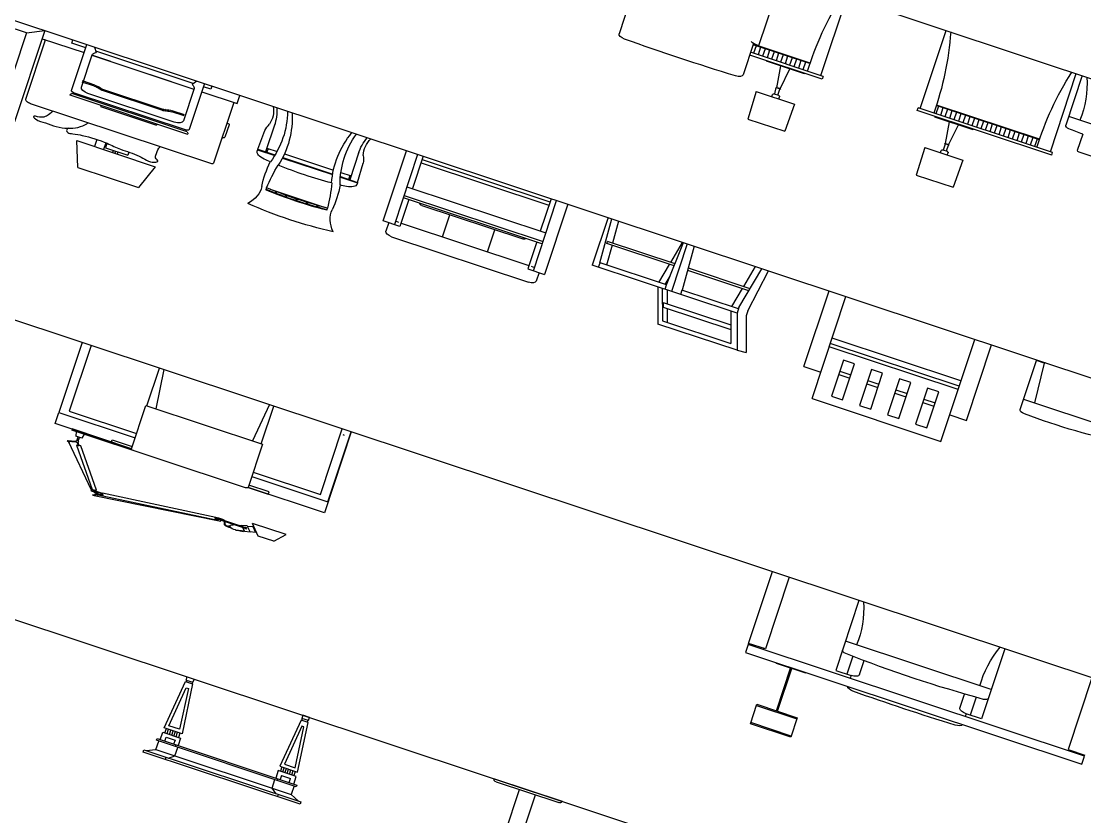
# Model space of a CAD drawing. Header units: millimetres. Extents: x -36495272392165 to 352544598049420, y -228287860276617 to 83349.
# Drawn here: x 109497513363658 to 188000250837152, y -139398350488814 to -80703312301537 of the extents above; entities that cross this region are included whole.
import ezdxf

# ---------------------------------------------------------------- set-up
doc = ezdxf.new("R2010")
doc.units = ezdxf.units.MM
doc.header["$MEASUREMENT"] = 0

# ---------------------------------------------------------------- blocks, each defined once
blk = doc.blocks.new('working_place (2)')
for p, q in [((9579.4, 10781.7), (8879.6, 10781.7)), ((8879.6, 10781.7), (8879.6, 10761.7)), ((8879.6, 10761.7), (9579.4, 10761.7)), ((8889.6, 10761.7), (8927.8, 10726.7)), ((8979.6, 10781.7), (8979.6, 10761.7)), ((8989.6, 10761.7), (9012.9, 10726.7)), ((9469.4, 10761.7), (9446.1, 10726.7)), ((9479.4, 10781.7), (9479.4, 10761.7)), ((9531.1, 10726.7), (9569.4, 10761.7)), ((9579.4, 10761.7), (9579.4, 10781.7)), ((8927.8, 10726.7), (8927.8, 10646.7)), ((8927.8, 10726.7), (9531.1, 10726.7)), ((9012.9, 10726.7), (9012.9, 10646.7)), ((9446.1, 10726.7), (9446.1, 10646.7)), ((9531.1, 10646.7), (9531.1, 10726.7)), ((9541.1, 10646.7), (8917.8, 10646.7)), ((8917.8, 10646.7), (8917.8, 10631.7)), ((8917.8, 10631.7), (9541.1, 10631.7)), ((8931.8, 10631.7), (8931.8, 10561.5)), ((8951.8, 10631.7), (8951.8, 10593.1)), ((8991.8, 10593.1), (8991.8, 10631.7)), ((9002.8, 10646.7), (9002.8, 10631.7)), ((9011.8, 10561.5), (9011.8, 10631.7)), ((9447.1, 10561.5), (9447.1, 10631.7)), ((9456.1, 10646.7), (9456.1, 10631.7)), ((9467.1, 10593.1), (9467.1, 10631.7)), ((9507.1, 10631.7), (9507.1, 10593.1)), ((9527.1, 10631.7), (9527.1, 10561.5)), ((9541.1, 10631.7), (9541.1, 10646.7)), ((8951.8, 10593.1), (8991.8, 10593.1)), ((9467.1, 10593.1), (9507.1, 10593.1)), ((8931.8, 10561.5), (9011.8, 10561.5)), ((8941.8, 10561.5), (8941.8, 10521.5)), ((8951.8, 10561.5), (8951.8, 10521.5)), ((8961.8, 10561.5), (8961.8, 10521.5)), ((8971.8, 10561.5), (8971.8, 10521.5)), ((8981.8, 10561.5), (8981.8, 10521.5)), ((8991.8, 10561.5), (8991.8, 10521.5)), ((9001.8, 10521.5), (9001.8, 10561.5)), ((9527.1, 10561.5), (9447.1, 10561.5)), ((9457.1, 10521.5), (9457.1, 10561.5)), ((9467.1, 10561.5), (9467.1, 10521.5)), ((9477.1, 10561.5), (9477.1, 10521.5)), ((9487.1, 10561.5), (9487.1, 10521.5)), ((9497.1, 10561.5), (9497.1, 10521.5)), ((9507.1, 10561.5), (9507.1, 10521.5)), ((9517.1, 10561.5), (9517.1, 10521.5)), ((9011.8, 10521.5), (8931.8, 10521.5)), ((8931.8, 10521.5), (8956, 10076.7)), ((8995.5, 10491.5), (8948.2, 10491.5)), ((8948.2, 10491.5), (8966.9, 10126.7)), ((8976.8, 10126.7), (8995.5, 10491.5)), ((8987.1, 10076.7), (9011.8, 10521.5)), ((9471.9, 10076.7), (9447.1, 10521.5)), ((9447.1, 10521.5), (9527.1, 10521.5)), ((9482.2, 10126.7), (9463.4, 10491.5)), ((9463.4, 10491.5), (9510.8, 10491.5)), ((9510.8, 10491.5), (9492.1, 10126.7)), ((9527.1, 10521.5), (9502.9, 10076.7)), ((10442.2, 10451.7), (10442.2, 10051.7)), ((10512.2, 10451.7), (10512.2, 10051.7)), ((8966.9, 10126.7), (8976.8, 10126.7)), ((9492.1, 10126.7), (9482.2, 10126.7)), ((8956, 10076.7), (8987.1, 10076.7)), ((8956.8, 10061.7), (8956.8, 10031.7)), ((8956.8, 10061.7), (8986.8, 10061.7)), ((8959, 10076.7), (8959.3, 10061.7)), ((8984.4, 10061.7), (8984.2, 10076.7)), ((8986.8, 10031.7), (8986.8, 10061.7)), ((9502.9, 10076.7), (9471.9, 10076.7)), ((9472.1, 10031.7), (9472.1, 10061.7)), ((9502.1, 10061.7), (9472.1, 10061.7)), ((9474.5, 10061.7), (9474.8, 10076.7)), ((9500, 10076.7), (9499.7, 10061.7)), ((9502.1, 10061.7), (9502.1, 10031.7)), ((10327.2, 10041.7), (10327.2, 10031.7)), ((10337.2, 10051.7), (10617.2, 10051.7)), ((10627.2, 10041.7), (10627.2, 10031.7)), ((46.1, 10031.7), (20372.3, 10031.7)), ((8956.8, 10031.7), (8986.8, 10031.7)), ((9502.1, 10031.7), (9472.1, 10031.7)), ((10327.2, 10031.7), (10627.9, 10031.7)), ((11461.2, 8862.2), (11281.2, 8862.2)), ((11281.2, 8862.2), (11281.2, 8682.2)), ((11461.2, 8852.2), (11281.2, 8852.2)), ((11461.2, 8682.2), (11461.2, 8862.2)), ((8337.9, 8779), (8334, 8776)), ((8352.4, 8760.7), (8337.9, 8779)), ((8165, 8394.9), (8321.7, 8736.8)), ((8202.4, 8405.2), (8324.7, 8733.1)), ((8324.7, 8733.1), (8343.4, 8726.1)), ((8326.7, 8733.9), (8326.1, 8732.6)), ((8331.2, 8743.4), (8348.1, 8754.2)), ((8331.2, 8730.7), (8334, 8738.1)), ((8334, 8776), (8348.2, 8757.9)), ((8334, 8738.1), (8356.1, 8752.2)), ((8336.3, 8732.3), (8336.2, 8732)), ((8336.5, 8732.5), (8336.3, 8732.3)), ((8336.6, 8732.7), (8336.5, 8732.5)), ((8336.7, 8732.8), (8336.6, 8732.7)), ((8336.8, 8733), (8336.7, 8732.8)), ((8336.9, 8733.1), (8336.8, 8733)), ((8337, 8733.3), (8336.9, 8733.1)), ((8337.1, 8733.4), (8337, 8733.3)), ((8337.2, 8733.5), (8337.1, 8733.4)), ((8337.3, 8733.6), (8337.2, 8733.5)), ((8337.4, 8733.7), (8337.3, 8733.6)), ((8337.5, 8733.9), (8337.4, 8733.7)), ((8337.6, 8734), (8337.5, 8733.9)), ((8337.7, 8734.3), (8337.6, 8734.2)), ((8337.6, 8734.2), (8337.6, 8734)), ((8337.8, 8734.5), (8337.7, 8734.3)), ((8337.9, 8734.7), (8337.8, 8734.5)), ((8338.1, 8734.9), (8337.9, 8734.7)), ((8338.2, 8735.1), (8338.1, 8734.9)), ((8338.3, 8735.3), (8338.2, 8735.1)), ((8338.4, 8735.5), (8338.3, 8735.3)), ((8338.6, 8735.7), (8338.4, 8735.5)), ((8338.7, 8735.9), (8338.6, 8735.7)), ((8338.9, 8736.1), (8338.7, 8735.9)), ((8339, 8736.3), (8338.9, 8736.1)), ((8339.2, 8736.5), (8339, 8736.3)), ((8339.4, 8736.6), (8339.2, 8736.5)), ((8339.5, 8736.8), (8339.4, 8736.6)), ((8339.7, 8737), (8339.5, 8736.8)), ((8339.9, 8737.1), (8339.7, 8737)), ((8340.1, 8737.3), (8339.9, 8737.1)), ((8340, 8732.3), (8339.9, 8732.1)), ((8340.1, 8732.4), (8340, 8732.3)), ((8340.3, 8737.4), (8340.1, 8737.3)), ((8340.2, 8732.6), (8340.1, 8732.4)), ((8340.3, 8732.8), (8340.2, 8732.6)), ((8340.4, 8737.6), (8340.3, 8737.4)), ((8340.4, 8732.9), (8340.3, 8732.8)), ((8340.4, 8775.9), (8877.4, 8642.1)), ((8340.6, 8737.7), (8340.4, 8737.6)), ((8340.5, 8733.1), (8340.4, 8732.9)), ((8340.6, 8733.3), (8340.5, 8733.1)), ((8340.7, 8737.8), (8340.6, 8737.7)), ((8340.7, 8733.5), (8340.6, 8733.3)), ((8340.9, 8737.9), (8340.7, 8737.8)), ((8340.8, 8733.6), (8340.7, 8733.5)), ((8340.8, 8776.4), (8341.6, 8776.4)), ((8340.9, 8733.8), (8340.8, 8733.6)), ((8341, 8737.9), (8340.9, 8737.9)), ((8341, 8734), (8340.9, 8733.8)), ((8341.2, 8738), (8341, 8737.9)), ((8341.1, 8734.1), (8341, 8734)), ((8341.2, 8734.2), (8341.1, 8734.1)), ((8341.3, 8738.1), (8341.2, 8738)), ((8341.4, 8734.4), (8341.2, 8734.2)), ((8341.5, 8738.2), (8341.3, 8738.1)), ((8341.5, 8734.5), (8341.4, 8734.4)), ((8341.6, 8738.2), (8341.5, 8738.2)), ((8341.6, 8734.6), (8341.5, 8734.5)), ((8341.6, 8776.4), (8341.6, 8774.3)), ((8341.7, 8738.3), (8341.6, 8738.2)), ((8341.7, 8734.7), (8341.6, 8734.6)), ((8341.9, 8738.4), (8341.7, 8738.3)), ((8341.8, 8734.8), (8341.7, 8734.7)), ((8341.9, 8734.9), (8341.8, 8734.8)), ((8342, 8738.5), (8341.9, 8738.4)), ((8342, 8735), (8341.9, 8734.9)), ((8342.2, 8738.6), (8342, 8738.5)), ((8342.2, 8735.1), (8342, 8735)), ((8342.3, 8738.7), (8342.2, 8738.6)), ((8342.3, 8735.2), (8342.2, 8735.1)), ((8342.5, 8738.8), (8342.3, 8738.7)), ((8342.4, 8735.2), (8342.3, 8735.2)), ((8342.5, 8735.3), (8342.4, 8735.2)), ((8342.6, 8738.9), (8342.5, 8738.8)), ((8342.7, 8735.3), (8342.5, 8735.3)), ((8342.8, 8739), (8342.6, 8738.9)), ((8342.8, 8735.4), (8342.7, 8735.3)), ((8343, 8739.1), (8342.8, 8739)), ((8342.9, 8735.5), (8342.8, 8735.4)), ((8343.1, 8735.5), (8342.9, 8735.5)), ((8343.2, 8739.2), (8343, 8739.1)), ((8343.2, 8735.6), (8343.1, 8735.5)), ((8343.5, 8739.3), (8343.2, 8739.2)), ((8343.3, 8735.7), (8343.2, 8735.6)), ((8343.4, 8735.7), (8343.3, 8735.7)), ((8343.5, 8735.8), (8343.4, 8735.7)), ((8343.7, 8739.4), (8343.5, 8739.3)), ((8343.7, 8735.9), (8343.5, 8735.8)), ((8344, 8739.5), (8343.7, 8739.4)), ((8343.8, 8736), (8343.7, 8735.9)), ((8343.9, 8736.1), (8343.8, 8736)), ((8344, 8736.1), (8343.9, 8736.1)), ((8344.3, 8739.5), (8344, 8739.5)), ((8344.2, 8736.2), (8344, 8736.1)), ((8344.3, 8736.3), (8344.2, 8736.2)), ((8344.7, 8739.6), (8344.3, 8739.5)), ((8344.5, 8736.4), (8344.3, 8736.3)), ((8344.7, 8736.5), (8344.5, 8736.4)), ((8345, 8739.7), (8344.7, 8739.6)), ((8344.9, 8736.5), (8344.7, 8736.5)), ((8345.1, 8736.6), (8344.9, 8736.5)), ((8345.4, 8739.7), (8345, 8739.7)), ((8345.3, 8736.6), (8345.1, 8736.6)), ((8345.6, 8736.7), (8345.3, 8736.6)), ((8345.8, 8739.8), (8345.4, 8739.7)), ((8345.9, 8736.7), (8345.6, 8736.7)), ((8346.2, 8739.8), (8345.8, 8739.8)), ((8346.2, 8736.8), (8345.9, 8736.7)), ((8346.6, 8739.8), (8346.2, 8739.8)), ((8346.5, 8736.8), (8346.2, 8736.8)), ((8346.8, 8736.8), (8346.5, 8736.8)), ((8346.9, 8739.9), (8346.6, 8739.8)), ((8347.1, 8736.9), (8346.8, 8736.8)), ((8347.3, 8739.9), (8346.9, 8739.9)), ((8347.4, 8736.9), (8347.1, 8736.9)), ((8347.7, 8739.9), (8347.3, 8739.9)), ((8347.7, 8736.9), (8347.4, 8736.9)), ((8348.1, 8740), (8347.7, 8739.9)), ((8348, 8736.9), (8347.7, 8736.9)), ((8348.4, 8737), (8348, 8736.9)), ((8348.5, 8740), (8348.1, 8740)), ((8348.7, 8737), (8348.4, 8737)), ((8348.8, 8740), (8348.5, 8740)), ((8349, 8737), (8348.7, 8737)), ((8349.2, 8740), (8348.8, 8740)), ((8349.3, 8737), (8349, 8737)), ((8349.5, 8740), (8349.2, 8740)), ((8349.7, 8737), (8349.3, 8737)), ((8349.9, 8740), (8349.5, 8740)), ((8350, 8737.1), (8349.7, 8737)), ((8350.2, 8740.1), (8349.9, 8740)), ((8350.3, 8737.1), (8350, 8737.1)), ((8350.6, 8740.1), (8350.2, 8740.1)), ((8350.7, 8737.1), (8350.3, 8737.1)), ((8350.9, 8740.1), (8350.6, 8740.1)), ((8351, 8737.1), (8350.7, 8737.1)), ((8351.3, 8740.1), (8350.9, 8740.1)), ((8351.3, 8737.1), (8351, 8737.1)), ((8351.6, 8740.1), (8351.3, 8740.1)), ((8351.6, 8737.1), (8351.3, 8737.1)), ((8351.9, 8740.1), (8351.6, 8740.1)), ((8352, 8737.1), (8351.6, 8737.1)), ((8352.3, 8740.1), (8351.9, 8740.1)), ((8352.3, 8737.1), (8352, 8737.1)), ((8352.6, 8740.1), (8352.3, 8740.1)), ((8352.6, 8737.1), (8352.3, 8737.1)), ((8353, 8740.1), (8352.6, 8740.1)), ((8353, 8737.1), (8352.6, 8737.1)), ((8353.4, 8740.1), (8353, 8740.1)), ((8353.4, 8737.1), (8353, 8737.1)), ((8353.8, 8740.1), (8353.4, 8740.1)), ((8353.8, 8737.1), (8353.4, 8737.1)), ((8354.2, 8740.1), (8353.8, 8740.1)), ((8354.2, 8737.1), (8353.8, 8737.1)), ((8354.6, 8740.1), (8354.2, 8740.1)), ((8354.6, 8737.1), (8354.2, 8737.1)), ((8355.1, 8740.1), (8354.6, 8740.1)), ((8355.1, 8737.1), (8354.6, 8737.1)), ((8355.6, 8740.1), (8355.1, 8740.1)), ((8355.6, 8737.1), (8355.1, 8737.1)), ((8356.1, 8740.1), (8355.6, 8740.1)), ((8356.1, 8737.1), (8355.6, 8737.1)), ((8356.1, 8752.2), (8364.9, 8750)), ((8356.6, 8740.1), (8356.1, 8740.1)), ((8356.6, 8737.1), (8356.1, 8737.1)), ((8356.2, 8758.3), (8376.4, 8753.4)), ((8357.2, 8740.1), (8356.6, 8740.1)), ((8357.2, 8737.1), (8356.6, 8737.1)), ((8357.7, 8740.1), (8357.2, 8740.1)), ((8357.7, 8737.1), (8357.2, 8737.1)), ((8358.3, 8740.1), (8357.7, 8740.1)), ((8358.3, 8737.1), (8357.7, 8737.1)), ((8358.9, 8740.1), (8358.3, 8740.1)), ((8358.9, 8737.1), (8358.3, 8737.1)), ((8359.5, 8740.1), (8358.9, 8740.1)), ((8359.6, 8737.1), (8358.9, 8737.1)), ((8360.2, 8740.1), (8359.5, 8740.1)), ((8360.2, 8737.1), (8359.6, 8737.1)), ((8360.8, 8740.1), (8360.2, 8740.1)), ((8360.9, 8737.1), (8360.2, 8737.1)), ((8361.5, 8740.1), (8360.8, 8740.1)), ((8361.6, 8737.1), (8360.9, 8737.1)), ((8362.3, 8740.1), (8361.5, 8740.1)), ((8362.4, 8737.1), (8361.6, 8737.1)), ((8363.2, 8740.2), (8362.3, 8740.1)), ((8363.3, 8737.2), (8362.4, 8737.1)), ((8364.3, 8740.2), (8363.2, 8740.2)), ((8364.3, 8737.2), (8363.3, 8737.2)), ((8365.6, 8740.3), (8364.3, 8740.2)), ((8365.5, 8737.3), (8364.3, 8737.2)), ((8366.3, 8755.9), (8364.9, 8750)), ((8375.2, 8748.6), (8365.1, 8751)), ((8366.9, 8737.3), (8365.5, 8737.3)), ((8367.1, 8740.4), (8365.6, 8740.3)), ((8368.6, 8737.5), (8366.9, 8737.3)), ((8368.9, 8740.5), (8367.1, 8740.4)), ((8370.5, 8737.6), (8368.6, 8737.5)), ((8371, 8740.7), (8368.9, 8740.5)), ((8372.8, 8737.8), (8370.5, 8737.6)), ((8373.5, 8740.8), (8371, 8740.7)), ((8371.9, 8733.9), (8376.4, 8753.4)), ((8859.1, 8621.6), (8371.9, 8733.9)), ((8376.4, 8753.4), (8375.2, 8748.6)), ((8376.4, 8753.4), (8863.6, 8641.1)), ((8343.4, 8726.1), (8221.1, 8398.2)), ((8335.1, 8729.8), (8334.9, 8729.3)), ((8335.3, 8730.3), (8335.1, 8729.8)), ((8335.5, 8730.7), (8335.3, 8730.3)), ((8335.6, 8731.1), (8335.5, 8730.7)), ((8335.8, 8731.5), (8335.6, 8731.1)), ((8336, 8731.8), (8335.8, 8731.5)), ((8336.2, 8732), (8336, 8731.8)), ((8337.8, 8728.7), (8337.7, 8728.3)), ((8338, 8729.1), (8337.8, 8728.7)), ((8338.1, 8729.4), (8338, 8729.1)), ((8338.3, 8729.7), (8338.1, 8729.4)), ((8338.4, 8730), (8338.3, 8729.7)), ((8338.6, 8730.2), (8338.4, 8730)), ((8338.7, 8730.4), (8338.6, 8730.2)), ((8338.8, 8730.6), (8338.7, 8730.4)), ((8339, 8730.8), (8338.8, 8730.6)), ((8339.1, 8731), (8339, 8730.8)), ((8339.2, 8731.1), (8339.1, 8731)), ((8339.3, 8731.2), (8339.2, 8731.1)), ((8339.4, 8731.4), (8339.3, 8731.2)), ((8339.5, 8731.5), (8339.4, 8731.4)), ((8339.6, 8731.6), (8339.5, 8731.5)), ((8339.7, 8731.7), (8339.6, 8731.6)), ((8339.8, 8731.9), (8339.7, 8731.7)), ((8339.9, 8732), (8339.8, 8731.9)), ((8339.9, 8732.1), (8339.9, 8732)), ((11281.2, 8692.2), (11461.2, 8692.2)), ((8901.2, 8643), (8901.1, 8642.5)), ((8901.1, 8642.5), (8901.1, 8642.1)), ((8901.3, 8644.3), (8901.2, 8643.8)), ((8901.2, 8643.8), (8901.2, 8643.4)), ((8901.2, 8643.4), (8901.2, 8643)), ((8901.4, 8645.3), (8901.3, 8644.8)), ((8901.3, 8644.8), (8901.3, 8644.3)), ((8901.5, 8646.4), (8901.4, 8645.8)), ((8901.4, 8645.8), (8901.4, 8645.3)), ((8901.6, 8647.5), (8901.5, 8646.9)), ((8901.5, 8646.9), (8901.5, 8646.4)), ((8901.7, 8648.8), (8901.6, 8648.2)), ((8901.6, 8648.2), (8901.6, 8647.5)), ((8901.8, 8650), (8901.7, 8649.4)), ((8901.7, 8649.4), (8901.7, 8648.8)), ((8901.9, 8651.2), (8901.8, 8650.6)), ((8901.8, 8650.6), (8901.8, 8650)), ((8902, 8652.2), (8901.9, 8651.7)), ((8901.9, 8651.7), (8901.9, 8651.2)), ((8902.1, 8652.7), (8902, 8652.2)), ((8902.2, 8653.7), (8902.1, 8653.2)), ((8902.1, 8653.2), (8902.1, 8652.7)), ((8902.3, 8654.1), (8902.2, 8653.7)), ((8902.4, 8654.5), (8902.3, 8654.1)), ((8902.5, 8654.9), (8902.4, 8654.5)), ((8902.6, 8655.2), (8902.5, 8654.9)), ((8902.7, 8655.6), (8902.6, 8655.2)), ((8902.8, 8655.9), (8902.7, 8655.6)), ((8902.9, 8656.2), (8902.8, 8655.9)), ((8903.1, 8656.5), (8902.9, 8656.2)), ((8903.2, 8656.8), (8903.1, 8656.5)), ((8903.4, 8657.1), (8903.2, 8656.8)), ((8903.6, 8657.4), (8903.4, 8657.1)), ((8903.8, 8657.6), (8903.6, 8657.4)), ((8904, 8657.9), (8903.8, 8657.6)), ((8904.2, 8658.2), (8904, 8657.9)), ((8904.2, 8643.1), (8904.1, 8642.7)), ((8904.1, 8642.7), (8904.1, 8642.2)), ((8904.1, 8642.2), (8904.1, 8641.8)), ((8904.4, 8658.5), (8904.2, 8658.2)), ((8904.3, 8644), (8904.2, 8643.6)), ((8904.2, 8643.6), (8904.2, 8643.1)), ((8904.4, 8645), (8904.3, 8644.5)), ((8904.3, 8644.5), (8904.3, 8644)), ((8904.6, 8658.9), (8904.4, 8658.5)), ((8904.5, 8646.1), (8904.4, 8645.5)), ((8904.4, 8645.5), (8904.4, 8645)), ((8904.6, 8647.2), (8904.5, 8646.6)), ((8904.5, 8646.6), (8904.5, 8646.1)), ((8904.8, 8659.2), (8904.6, 8658.9)), ((8904.7, 8649), (8904.6, 8648.4)), ((8904.6, 8648.4), (8904.6, 8647.8)), ((8904.6, 8647.8), (8904.6, 8647.2)), ((8904.8, 8650.2), (8904.7, 8649.6)), ((8904.7, 8649.6), (8904.7, 8649)), ((8905, 8659.5), (8904.8, 8659.2)), ((8904.9, 8651.2), (8904.8, 8650.7)), ((8904.8, 8650.7), (8904.8, 8650.2)), ((8905, 8652.1), (8904.9, 8651.7)), ((8904.9, 8651.7), (8904.9, 8651.2)), ((8905.2, 8659.9), (8905, 8659.5)), ((8905.1, 8652.5), (8905, 8652.1)), ((8905.2, 8653.3), (8905.1, 8652.9)), ((8905.1, 8652.9), (8905.1, 8652.5)), ((8905.5, 8660.3), (8905.2, 8659.9)), ((8905.3, 8653.9), (8905.2, 8653.6)), ((8905.2, 8653.6), (8905.2, 8653.3)), ((8905.4, 8654.2), (8905.3, 8653.9)), ((8905.5, 8654.5), (8905.4, 8654.2)), ((8905.7, 8660.7), (8905.5, 8660.3)), ((8905.6, 8654.7), (8905.5, 8654.5)), ((8905.7, 8655), (8905.6, 8654.7)), ((8906, 8661.1), (8905.7, 8660.7)), ((8905.8, 8655.2), (8905.7, 8655)), ((8906, 8655.4), (8905.8, 8655.2)), ((8906.3, 8661.5), (8906, 8661.1)), ((8906.1, 8655.7), (8906, 8655.4)), ((8906.2, 8655.9), (8906.1, 8655.7)), ((8906.4, 8656.1), (8906.2, 8655.9)), ((8906.5, 8661.9), (8906.3, 8661.5)), ((8906.6, 8656.4), (8906.4, 8656.1)), ((8906.8, 8662.2), (8906.5, 8661.9)), ((8906.7, 8656.6), (8906.6, 8656.4)), ((8906.9, 8656.9), (8906.7, 8656.6)), ((8907.2, 8662.6), (8906.8, 8662.2)), ((8907.1, 8657.2), (8906.9, 8656.9)), ((8907.3, 8657.5), (8907.1, 8657.2)), ((8907.5, 8663), (8907.2, 8662.6)), ((8907.5, 8657.8), (8907.3, 8657.5)), ((8907.9, 8663.4), (8907.5, 8663)), ((8907.7, 8658.1), (8907.5, 8657.8)), ((8907.9, 8658.5), (8907.7, 8658.1)), ((8908.2, 8663.7), (8907.9, 8663.4)), ((8908.1, 8658.8), (8907.9, 8658.5)), ((8908.3, 8659.2), (8908.1, 8658.8)), ((8908.6, 8664), (8908.2, 8663.7)), ((8908.6, 8659.5), (8908.3, 8659.2)), ((8909, 8664.4), (8908.6, 8664)), ((8908.8, 8659.9), (8908.6, 8659.5)), ((8909.1, 8660.2), (8908.8, 8659.9)), ((8909.4, 8664.7), (8909, 8664.4)), ((8909.3, 8660.5), (8909.1, 8660.2)), ((8909.6, 8660.9), (8909.3, 8660.5)), ((8909.8, 8664.9), (8909.4, 8664.7)), ((8909.9, 8661.1), (8909.6, 8660.9)), ((8910.2, 8665.2), (8909.8, 8664.9)), ((8910.2, 8661.4), (8909.9, 8661.1)), ((8910.6, 8665.4), (8910.2, 8665.2)), ((8910.5, 8661.7), (8910.2, 8661.4)), ((8910.8, 8661.9), (8910.5, 8661.7)), ((8910.9, 8665.6), (8910.6, 8665.4)), ((8911.1, 8662.2), (8910.8, 8661.9)), ((8911.3, 8665.8), (8910.9, 8665.6)), ((8911.4, 8662.4), (8911.1, 8662.2)), ((8911.7, 8665.9), (8911.3, 8665.8)), ((8911.7, 8662.6), (8911.4, 8662.4)), ((8912, 8666.1), (8911.7, 8665.9)), ((8911.9, 8662.7), (8911.7, 8662.6)), ((8912.2, 8662.9), (8911.9, 8662.7)), ((8912.4, 8666.2), (8912, 8666.1)), ((8912.5, 8663), (8912.2, 8662.9)), ((8912.8, 8666.3), (8912.4, 8666.2)), ((8912.8, 8663.1), (8912.5, 8663)), ((8913.2, 8666.4), (8912.8, 8666.3)), ((8913.1, 8663.2), (8912.8, 8663.1)), ((8913.4, 8663.3), (8913.1, 8663.2)), ((8913.5, 8666.5), (8913.2, 8666.4)), ((8913.7, 8663.4), (8913.4, 8663.3)), ((8913.9, 8666.6), (8913.5, 8666.5)), ((8914, 8663.5), (8913.7, 8663.4)), ((8914.4, 8666.7), (8913.9, 8666.6)), ((8914.3, 8663.6), (8914, 8663.5)), ((8914.7, 8663.6), (8914.3, 8663.6)), ((8914.8, 8666.8), (8914.4, 8666.7)), ((8915, 8663.7), (8914.7, 8663.6)), ((8915.3, 8666.9), (8914.8, 8666.8)), ((8915.4, 8663.8), (8915, 8663.7)), ((8915.8, 8667), (8915.3, 8666.9)), ((8915.8, 8663.9), (8915.4, 8663.8)), ((8916.3, 8667.1), (8915.8, 8667)), ((8916.2, 8664), (8915.8, 8663.9)), ((8916.7, 8664.1), (8916.2, 8664)), ((8917, 8667.2), (8916.3, 8667.1)), ((8917.2, 8664.1), (8916.7, 8664.1)), ((8917.8, 8667.2), (8917, 8667.2)), ((8917.8, 8664.1), (8917.2, 8664.1)), ((8918.7, 8667.1), (8917.8, 8667.2)), ((8918.6, 8664.1), (8917.8, 8664.1)), ((8919.4, 8664), (8918.6, 8664.1)), ((8919.7, 8667), (8918.7, 8667.1)), ((8920.4, 8663.9), (8919.4, 8664)), ((8921, 8666.8), (8919.7, 8667)), ((8921.5, 8663.6), (8920.4, 8663.9)), ((8922.4, 8666.5), (8921, 8666.8)), ((8925.2, 8668.6), (8921.1, 8659.4)), ((8927.5, 8656.6), (8921.1, 8659.4)), ((8922.8, 8663.3), (8921.5, 8663.6)), ((8924, 8666), (8922.4, 8666.5)), ((8931.5, 8665.8), (8925.2, 8668.6)), ((8955.3, 8671.6), (8956.1, 8673.4)), ((8955.3, 8671.6), (8991.6, 8655.4)), ((8956.1, 8673.4), (8992.5, 8657.3)), ((8992.9, 8658.2), (8974.2, 8616.2)), ((8992.9, 8658.2), (9015.7, 8648)), ((9015.7, 8648), (8997, 8606)), ((9054, 8659.7), (9014, 8569.7)), ((9014.5, 8645.3), (9037.5, 8635)), ((9124, 8659.7), (9054, 8659.7)), ((9124, 8659.7), (9164, 8569.7)), ((11281.2, 8682.2), (11461.2, 8682.2)), ((11368.7, 8682.2), (11368.7, 8286.7)), ((11373.7, 8682.2), (11373.7, 8286.7)), ((8860.7, 8641.8), (8856.2, 8622.3)), ((8863.6, 8641.1), (8859.1, 8621.6)), ((8860.3, 8624), (8859.7, 8624.2)), ((8860.9, 8623.9), (8860.3, 8624)), ((8861, 8627), (8860.4, 8627.1)), ((8861.4, 8623.8), (8860.9, 8623.9)), ((8861.6, 8626.8), (8861, 8627)), ((8861.9, 8623.7), (8861.4, 8623.8)), ((8890.6, 8625.6), (8861.5, 8632.2)), ((8862.1, 8626.7), (8861.6, 8626.8)), ((8862.4, 8623.6), (8861.9, 8623.7)), ((8862.6, 8626.6), (8862.1, 8626.7)), ((8862.8, 8623.4), (8862.4, 8623.6)), ((8863.1, 8626.5), (8862.6, 8626.6)), ((8870.7, 8635.3), (8862.7, 8637.1)), ((8863.2, 8623.4), (8862.8, 8623.4)), ((8863.5, 8626.4), (8863.1, 8626.5)), ((8863.6, 8623.3), (8863.2, 8623.4)), ((8863.9, 8626.3), (8863.5, 8626.4)), ((8864, 8623.2), (8863.6, 8623.3)), ((8864.3, 8626.2), (8863.9, 8626.3)), ((8864.4, 8623.1), (8864, 8623.2)), ((8864.6, 8626.1), (8864.3, 8626.2)), ((8864.7, 8623), (8864.4, 8623.1)), ((8865, 8626.1), (8864.6, 8626.1)), ((8865.1, 8623), (8864.7, 8623)), ((8865.3, 8626), (8865, 8626.1)), ((8865.4, 8622.9), (8865.1, 8623)), ((8865.7, 8625.9), (8865.3, 8626)), ((8865.8, 8622.9), (8865.4, 8622.9)), ((8866, 8625.9), (8865.7, 8625.9)), ((8866.1, 8622.8), (8865.8, 8622.9)), ((8866.3, 8625.8), (8866, 8625.9)), ((8866.4, 8622.8), (8866.1, 8622.8)), ((8866.7, 8625.8), (8866.3, 8625.8)), ((8866.7, 8622.7), (8866.4, 8622.8)), ((8867, 8625.7), (8866.7, 8625.8)), ((8867, 8622.7), (8866.7, 8622.7)), ((8867.3, 8625.7), (8867, 8625.7)), ((8867.4, 8622.6), (8867, 8622.7)), ((8867.6, 8625.6), (8867.3, 8625.7)), ((8867.7, 8622.6), (8867.4, 8622.6)), ((8868, 8625.6), (8867.6, 8625.6)), ((8868, 8622.5), (8867.7, 8622.6)), ((8868.3, 8625.5), (8868, 8625.6)), ((8868.3, 8622.4), (8868, 8622.5)), ((8868.6, 8625.4), (8868.3, 8625.5)), ((8868.6, 8622.3), (8868.3, 8622.4)), ((8869, 8625.4), (8868.6, 8625.4)), ((8869, 8622.3), (8868.6, 8622.3)), ((8869.3, 8625.3), (8869, 8625.4)), ((8869.3, 8622.2), (8869, 8622.3)), ((8869.6, 8625.2), (8869.3, 8625.3)), ((8869.6, 8622.1), (8869.3, 8622.2)), ((8870, 8625.1), (8869.6, 8625.2)), ((8869.9, 8622), (8869.6, 8622.1)), ((8870.2, 8621.9), (8869.9, 8622)), ((8870.3, 8625), (8870, 8625.1)), ((8870.5, 8621.8), (8870.2, 8621.9)), ((8870.6, 8624.9), (8870.3, 8625)), ((8870.8, 8621.8), (8870.5, 8621.8)), ((8870.9, 8624.8), (8870.6, 8624.9)), ((8871.1, 8621.7), (8870.8, 8621.8)), ((8871.3, 8624.7), (8870.9, 8624.8)), ((8871.4, 8621.6), (8871.1, 8621.7)), ((8871.6, 8624.7), (8871.3, 8624.7)), ((8871.7, 8621.5), (8871.4, 8621.6)), ((8871.8, 8624.6), (8871.6, 8624.7)), ((8872, 8621.4), (8871.7, 8621.5)), ((8872.1, 8624.5), (8871.8, 8624.6)), ((8872.3, 8621.4), (8872, 8621.4)), ((8872.4, 8624.4), (8872.1, 8624.5)), ((8872.6, 8621.3), (8872.3, 8621.4)), ((8872.7, 8624.4), (8872.4, 8624.4)), ((8872.9, 8621.2), (8872.6, 8621.3)), ((8872.9, 8624.3), (8872.7, 8624.4)), ((8873.2, 8624.2), (8872.9, 8624.3)), ((8873.2, 8621.2), (8872.9, 8621.2)), ((8873.5, 8624.2), (8873.2, 8624.2)), ((8873.5, 8621.1), (8873.2, 8621.2)), ((8873.8, 8624.1), (8873.5, 8624.2)), ((8873.8, 8621), (8873.5, 8621.1)), ((8874.1, 8624), (8873.8, 8624.1)), ((8874.2, 8621), (8873.8, 8621)), ((8874.4, 8624), (8874.1, 8624)), ((8874.6, 8620.9), (8874.2, 8621)), ((8874.7, 8623.9), (8874.4, 8624)), ((8874.9, 8620.9), (8874.6, 8620.9)), ((8875, 8623.9), (8874.7, 8623.9)), ((8875.3, 8620.8), (8874.9, 8620.9)), ((8875.4, 8623.9), (8875, 8623.9)), ((8875.8, 8620.8), (8875.3, 8620.8)), ((8875.8, 8623.8), (8875.4, 8623.9)), ((8876.2, 8623.8), (8875.8, 8623.8)), ((8876.2, 8620.8), (8875.8, 8620.8)), ((8876.6, 8623.7), (8876.2, 8623.8)), ((8876.7, 8620.7), (8876.2, 8620.8)), ((8877, 8623.7), (8876.6, 8623.7)), ((8877.1, 8620.7), (8876.7, 8620.7)), ((8877.5, 8623.7), (8877, 8623.7)), ((8877.6, 8620.6), (8877.1, 8620.7)), ((8877.9, 8623.6), (8877.5, 8623.7)), ((8878.1, 8620.6), (8877.6, 8620.6)), ((8878.4, 8623.6), (8877.9, 8623.6)), ((8878.6, 8620.5), (8878.1, 8620.6)), ((8878.9, 8623.5), (8878.4, 8623.6)), ((8879.2, 8620.5), (8878.6, 8620.5)), ((8879.4, 8623.5), (8878.9, 8623.5)), ((8879.8, 8620.5), (8879.2, 8620.5)), ((8879.9, 8623.4), (8879.4, 8623.5)), ((8880.4, 8620.4), (8879.8, 8620.5)), ((8880.5, 8623.4), (8879.9, 8623.4)), ((8881, 8620.4), (8880.4, 8620.4)), ((8881, 8623.4), (8880.5, 8623.4)), ((8881.5, 8623.3), (8881, 8623.4)), ((8881.7, 8620.3), (8881, 8620.4)), ((8882, 8623.3), (8881.5, 8623.3)), ((8882.5, 8620.3), (8881.7, 8620.3)), ((8882.5, 8623.2), (8882, 8623.3)), ((8883, 8623.2), (8882.5, 8623.2)), ((8883.3, 8620.3), (8882.5, 8620.3)), ((8883.5, 8623.2), (8883, 8623.2)), ((8890.5, 8630.8), (8883.3, 8632.4)), ((8884.1, 8620.2), (8883.3, 8620.3)), ((8883.9, 8623.2), (8883.5, 8623.2)), ((8884.3, 8623.1), (8883.9, 8623.2)), ((8885.1, 8620.2), (8884.1, 8620.2)), ((8884.7, 8623.1), (8884.3, 8623.1)), ((8885.1, 8623.1), (8884.7, 8623.1)), ((8885.5, 8623.1), (8885.1, 8623.1)), ((8886.1, 8620.2), (8885.1, 8620.2)), ((8885.9, 8623.1), (8885.5, 8623.1)), ((8886.3, 8623.1), (8885.9, 8623.1)), ((8887.2, 8620.2), (8886.1, 8620.2)), ((8886.7, 8623.1), (8886.3, 8623.1)), ((8887.2, 8623.1), (8886.7, 8623.1)), ((8887.7, 8623.1), (8887.2, 8623.1)), ((8888.4, 8620.3), (8887.2, 8620.2)), ((8888.2, 8623.1), (8887.7, 8623.1)), ((8888.8, 8623.1), (8888.2, 8623.1)), ((8889.7, 8620.5), (8888.4, 8620.3)), ((8889.4, 8623.2), (8888.8, 8623.1)), ((8890, 8623.3), (8889.4, 8623.2)), ((8891, 8620.8), (8889.7, 8620.5)), ((8890.7, 8623.4), (8890, 8623.3)), ((8988.6, 8630.8), (8890.5, 8630.8)), ((8988.6, 8625.6), (8890.5, 8625.6)), ((8891.5, 8623.6), (8890.7, 8623.4)), ((8892.5, 8621.3), (8891, 8620.8)), ((8892.2, 8623.9), (8891.5, 8623.6)), ((8893.1, 8624.4), (8892.2, 8623.9)), ((8894.1, 8622), (8892.5, 8621.3)), ((8893.9, 8624.9), (8893.1, 8624.4)), ((8894.8, 8625.6), (8893.9, 8624.9)), ((8895.8, 8622.9), (8894.1, 8622)), ((8897.6, 8624.1), (8895.8, 8622.9)), ((8897.6, 8631.5), (8897.1, 8630.8)), ((8898.1, 8632.2), (8897.6, 8631.5)), ((8899.5, 8625.6), (8897.6, 8624.1)), ((8898.5, 8632.9), (8898.1, 8632.2)), ((8898.8, 8633.5), (8898.5, 8632.9)), ((8899.2, 8634.1), (8898.8, 8633.5)), ((8899.4, 8634.7), (8899.2, 8634.1)), ((8899.7, 8635.2), (8899.4, 8634.7)), ((8899.9, 8635.7), (8899.7, 8635.2)), ((8900.1, 8636.2), (8899.9, 8635.7)), ((8900.3, 8636.7), (8900.1, 8636.2)), ((8900.4, 8637.2), (8900.3, 8636.7)), ((8900.5, 8637.7), (8900.4, 8637.2)), ((8900.6, 8638.2), (8900.5, 8637.7)), ((8900.7, 8638.6), (8900.6, 8638.2)), ((8900.8, 8639.1), (8900.7, 8638.6)), ((8901, 8631.1), (8900.7, 8630.8)), ((8900.9, 8640), (8900.8, 8639.5)), ((8900.8, 8639.5), (8900.8, 8639.1)), ((8901, 8640.8), (8900.9, 8640.4)), ((8900.9, 8640.4), (8900.9, 8640)), ((8901.1, 8642.1), (8901, 8641.7)), ((8901, 8641.7), (8901, 8641.3)), ((8901, 8641.3), (8901, 8640.8)), ((8901.2, 8631.5), (8901, 8631.1)), ((8901.4, 8631.9), (8901.2, 8631.5)), ((8901.7, 8632.4), (8901.4, 8631.9)), ((8902, 8633), (8901.7, 8632.4)), ((8902.2, 8633.5), (8902, 8633)), ((8902.5, 8634.1), (8902.2, 8633.5)), ((8902.7, 8634.7), (8902.5, 8634.1)), ((8903, 8635.2), (8902.7, 8634.7)), ((8903.2, 8635.8), (8903, 8635.2)), ((8903.3, 8636.4), (8903.2, 8635.8)), ((8903.5, 8636.9), (8903.3, 8636.4)), ((8903.6, 8637.5), (8903.5, 8636.9)), ((8903.7, 8638), (8903.6, 8637.5)), ((8903.8, 8638.5), (8903.7, 8638)), ((8903.9, 8639.5), (8903.8, 8639)), ((8903.8, 8639), (8903.8, 8638.5)), ((8904, 8640.9), (8903.9, 8640.4)), ((8903.9, 8640.4), (8903.9, 8640)), ((8903.9, 8640), (8903.9, 8639.5)), ((8904.1, 8641.8), (8904, 8641.4)), ((8904, 8641.4), (8904, 8640.9)), ((8975.4, 8618.9), (8939.1, 8635)), ((8997, 8606), (8974.2, 8616.2)), ((9021.3, 8598.5), (8998.2, 8608.7)), ((9037.5, 8635), (9021.3, 8598.5)), ((9025.9, 8596.5), (9021.3, 8598.5)), ((9042.1, 8633), (9037.5, 8635)), ((9164, 8569.7), (9014, 8569.7)), ((8160.1, 8393), (8161.9, 8396.5)), ((8194.7, 8375.4), (8160.1, 8393)), ((8161.9, 8396.5), (8196.5, 8378.9)), ((8165, 8394.9), (8171.3, 8394.9)), ((8171.3, 8394.9), (8171.3, 8391.7)), ((8202.2, 8381.1), (8209.9, 8402.4)), ((8221.1, 8398.2), (8202.4, 8405.2)), ((8209.3, 8389), (8205.6, 8390.4)), ((8213.6, 8401), (8205.9, 8379.7)), ((8209.9, 8402.4), (8213.6, 8401)), ((8184.1, 8291.7), (8188.1, 8331.7)), ((8215.1, 8331.7), (8188.1, 8331.7)), ((8198.6, 8367.8), (8198.6, 8331.7)), ((8204.6, 8367.8), (8204.6, 8331.7)), ((8219.1, 8291.7), (8215.1, 8331.7)), ((8938.8, 8291.7), (8164, 8291.7)), ((8164, 8281.7), (8164, 8291.7)), ((11436.2, 8286.7), (11306.2, 8286.7)), ((11306.2, 8286.7), (11306.2, 8281.7)), ((11436.2, 8281.7), (11436.2, 8286.7)), ((8428.8, 8281.7), (8088.8, 8281.7)), ((8088.8, 8281.7), (8088.8, 8181.7)), ((8428.8, 8281.7), (8164, 8281.7)), ((8338.8, 8281.7), (8338.8, 8261.7)), ((8338.8, 8261.7), (8428.8, 8261.7)), ((8428.8, 8281.7), (8428.8, 7881.7)), ((9288.8, 8281.7), (8948.8, 8281.7)), ((8948.8, 7881.7), (8948.8, 8281.7)), ((8948.8, 8281.7), (9038.8, 8281.7)), ((9038.8, 8261.7), (8948.8, 8261.7)), ((9038.8, 8281.7), (9038.8, 8261.7)), ((9288.8, 7531.7), (9288.8, 8281.7)), ((11166.9, 8206.7), (11166.9, 8281.7)), ((11166.9, 8281.7), (12666.9, 8281.7)), ((12666.9, 8281.7), (12666.9, 8206.7)), ((12666.9, 8206.7), (11166.9, 8206.7)), ((11241.9, 8196.7), (11166.9, 8196.7)), ((11166.9, 8196.7), (11166.9, 7531.7)), ((11174.4, 8206.7), (11174.4, 8196.7)), ((11234.4, 8196.7), (11234.4, 8206.7)), ((11241.9, 7531.7), (11241.9, 8196.7)), ((11621.2, 8180.3), (11621.2, 8206.7)), ((12135, 8180.3), (12135, 8206.7)), ((12591.9, 7531.7), (12591.9, 8196.7)), ((12591.9, 8196.7), (12666.9, 8196.7)), ((12599.4, 8196.7), (12599.4, 8206.7)), ((12659.4, 8206.7), (12659.4, 8196.7)), ((8088.8, 7531.7), (8088.8, 8181.7)), ((8088.8, 8181.7), (8428.8, 8181.7)), ((8948.8, 8181.7), (9288.8, 8181.7)), ((9288.8, 8181.7), (9288.8, 7531.7)), ((11553.1, 7531.7), (11553.1, 8180.3)), ((11553.1, 8180.3), (11621.2, 8180.3)), ((11603.1, 8015.5), (11603.1, 8180.3)), ((11653.9, 8150.3), (11653.9, 8020.8)), ((12102.4, 8150.3), (12102.4, 8020.8)), ((12203.1, 8180.3), (12135, 8180.3)), ((12153.1, 8015.5), (12153.1, 8180.3)), ((12203.1, 7531.7), (12203.1, 8180.3)), ((8128.8, 7531.7), (8128.8, 8141.7)), ((8128.8, 8141.7), (8428.8, 8141.7)), ((8948.8, 8141.7), (9248.8, 8141.7)), ((9248.8, 8141.7), (9248.8, 7531.7)), ((8428.8, 7881.7), (8948.8, 7881.7)), ((8433.8, 7881.7), (8433.8, 7531.7)), ((8453.8, 7531.7), (8473.8, 7881.7)), ((8923.8, 7531.7), (8903.8, 7881.7)), ((8943.8, 7881.7), (8943.8, 7531.7)), ((12203.1, 7910.3), (11553.1, 7910.3)), ((9258.4, 7577.7), (9265.2, 7578.8)), ((46.1, 7531.7), (20372.3, 7531.7)), ((7838.1, 6081.7), (7798.1, 5861.7)), ((7838.1, 6081.7), (8108.1, 6081.7)), ((8148.1, 5861.7), (8108.1, 6081.7)), ((11095.5, 5976.8), (11095.5, 5031.7)), ((11095.5, 5976.8), (11670.5, 5976.8)), ((11670.5, 5976.8), (11670.5, 5031.7)), ((11170.5, 5903.8), (11220.5, 5903.8)), ((11170.5, 5569.6), (11170.5, 5903.8)), ((11220.5, 5903.8), (11220.5, 5569.6)), ((11295.5, 5903.8), (11345.5, 5903.8)), ((11295.5, 5569.6), (11295.5, 5903.8)), ((11345.5, 5903.8), (11345.5, 5569.6)), ((11420.5, 5903.8), (11470.5, 5903.8)), ((11420.5, 5569.6), (11420.5, 5903.8)), ((11470.5, 5903.8), (11470.5, 5569.6)), ((11545.5, 5903.8), (11595.5, 5903.8)), ((11545.5, 5569.6), (11545.5, 5903.8)), ((11595.5, 5903.8), (11595.5, 5569.6)), ((7523.1, 5031.7), (7523.1, 5876.7)), ((7798.1, 5861.7), (8148.1, 5861.7)), ((7877.5, 5795.8), (7877.5, 5861.7)), ((7917.5, 5798.4), (7917.5, 5861.7)), ((7957.5, 5841.7), (7957.5, 5861.7)), ((7968.1, 5841.7), (7968.1, 5861.7)), ((7978.1, 5841.7), (7978.1, 5861.7)), ((7923.1, 5799.3), (7923.1, 5841.7)), ((7923.1, 5841.7), (8023.1, 5841.7)), ((8023.1, 5812.9), (8023.1, 5841.7)), ((7453.1, 5101.7), (7453.1, 5801.7)), ((9160.9, 5681.7), (9160.9, 5761.7)), ((9190.9, 5791.7), (9800.9, 5791.7)), ((9830.9, 5681.7), (9830.9, 5761.7)), ((10327.2, 5471.7), (10377.2, 5781.7)), ((10730.7, 5781.7), (10377.2, 5781.7)), ((10680.7, 5471.7), (10730.7, 5781.7)), ((10720.7, 5469.2), (10770.2, 5775.3)), ((10730.7, 5781.7), (10770.2, 5775.3)), ((8882.7, 5731.7), (8640.9, 5731.7)), ((10347, 5471.7), (10390.5, 5741.7)), ((10390.5, 5741.7), (10696.2, 5741.7)), ((10393.7, 5626.7), (10412.3, 5741.7)), ((10652.6, 5471.7), (10696.2, 5741.7)), ((11020.5, 5731.7), (11020.5, 5031.7)), ((11020.5, 5731.7), (11095.5, 5731.7)), ((11670.5, 5731.7), (11745.5, 5731.7)), ((11745.5, 5731.7), (11745.5, 5031.7)), ((9210.9, 5681.7), (9135.9, 5681.7)), ((9210.9, 5431.7), (9210.9, 5681.7)), ((9780.9, 5431.7), (9780.9, 5681.7)), ((9780.9, 5681.7), (9855.9, 5681.7)), ((11170.5, 5701.7), (11220.5, 5701.7)), ((11170.5, 5671.7), (11220.5, 5671.7)), ((11295.5, 5701.7), (11345.5, 5701.7)), ((11295.5, 5671.7), (11345.5, 5671.7)), ((11420.5, 5701.7), (11470.5, 5701.7)), ((11420.5, 5671.7), (11470.5, 5671.7)), ((11545.5, 5701.7), (11595.5, 5701.7)), ((11545.5, 5671.7), (11595.5, 5671.7)), ((9200.9, 5651.7), (9185.9, 5651.7)), ((9210.9, 5651.7), (9780.9, 5651.7)), ((9395.9, 5651.7), (9395.9, 5446.7)), ((9595.9, 5651.7), (9595.9, 5446.7)), ((9790.9, 5651.7), (9805.9, 5651.7)), ((10369.7, 5586.7), (10376.2, 5626.7)), ((10376.2, 5626.7), (10677.6, 5626.7)), ((10368.3, 5469.2), (10387.3, 5586.7)), ((10369.7, 5586.7), (10671.2, 5586.7)), ((11220.5, 5569.6), (11170.5, 5569.6)), ((11345.5, 5569.6), (11295.5, 5569.6)), ((11470.5, 5569.6), (11420.5, 5569.6)), ((11595.5, 5569.6), (11545.5, 5569.6)), ((8235.5, 5501.7), (7710.8, 5501.7)), ((7848.1, 5511.7), (8098.1, 5511.7)), ((7848.1, 5501.7), (7848.1, 5511.7)), ((8098.1, 5501.7), (8098.1, 5511.7)), ((11670.5, 5496.7), (11095.5, 5496.7)), ((11945.9, 5491.4), (11945.9, 5036.7)), ((7710.5, 5456.7), (7710.5, 5031.7)), ((8229.7, 5481.7), (7716.3, 5481.7)), ((7720.5, 5481.7), (7720.5, 5471.7)), ((8220.5, 5471.7), (7725.5, 5471.7)), ((8225.5, 5481.7), (8225.5, 5470.8)), ((8235.5, 5031.7), (8235.5, 5456.7)), ((8537, 5431.7), (8537, 5447.6)), ((8982, 5431.7), (8982, 5447.6)), ((9270.9, 5446.7), (9720.9, 5446.7)), ((10680.7, 5471.7), (10035, 5471.7)), ((10035, 5031.7), (10035, 5471.7)), ((10063.3, 5471.7), (10063.3, 5431.7)), ((10360.3, 5471.7), (10360.3, 5431.7)), ((10388.5, 5031.7), (10388.5, 5471.7)), ((10428.5, 5431.7), (10428.5, 5471.7)), ((10680.7, 5419.6), (10680.7, 5471.7)), ((10720.7, 5421.7), (10720.7, 5469.2)), ((11670.5, 5466.7), (11095.5, 5466.7)), ((7745.5, 5401.7), (7745.5, 5101.5)), ((8165.5, 5436.7), (7780.5, 5436.7)), ((8200.5, 5101.5), (8200.5, 5401.7)), ((8378.1, 5433.4, 0), (8381.6, 5432.4, 0)), ((8388.9, 5306.9, 0), (8388.9, 5422.8, 0)), ((8537, 5436.7), (8613, 5436.7)), ((8537, 5431.7), (8613.6, 5431.7)), ((8537, 5431.7), (8539.7, 5255.6)), ((8572, 5175.6), (8572, 5431.7)), ((8577, 5396.7), (8577, 5431.7)), ((8647.7, 5436.7), (8871.3, 5436.7)), ((8648.1, 5431.7), (8870.9, 5431.7)), ((8905.4, 5431.7), (8982, 5431.7)), ((8906, 5436.7), (8982, 5436.7)), ((8942, 5396.7), (8942, 5431.7)), ((8947, 5175.6), (8947, 5431.7)), ((8982, 5431.7), (8979.3, 5255.6)), ((9185.9, 5431.7), (9805.9, 5431.7)), ((9185.9, 5411.7), (9805.9, 5411.7)), ((9260.9, 5436.7), (9260.9, 5431.7)), ((9730.9, 5436.7), (9730.9, 5431.7)), ((10062.4, 5431.6), (10052.4, 5031.7)), ((10360.3, 5431.7), (10063.3, 5431.7)), ((10088, 5251.7), (10092.5, 5431.7)), ((10325.9, 5431.7), (10344.6, 5251.7)), ((10354, 5431.7), (10362.5, 5349.8)), ((10360.3, 5431.7), (10371.1, 5031.7)), ((10418.5, 5031.7), (10428.7, 5431.7)), ((10680.7, 5431.7), (10428.5, 5431.7)), ((10651.4, 5431.7), (10670.1, 5251.7)), ((10680.7, 5419.6), (10721, 5031.7)), ((10720.7, 5421.7), (10751, 5031.7)), ((11670.5, 5416.7), (11095.5, 5416.7)), ((8572, 5396.7), (8617.1, 5396.7)), ((8650.2, 5396.7), (8868.8, 5396.7)), ((8902, 5396.7), (8947, 5396.7)), ((11945.9, 5396.7), (12481.6, 5396.7)), ((11981.1, 5036.7), (11994.9, 5396.7)), ((9185.9, 5331.7), (9805.9, 5331.7)), ((9210.9, 5031.7), (9210.9, 5331.7)), ((9780.9, 5031.7), (9780.9, 5331.7)), ((8378.1, 5296.9, 0), (8379.5, 5296.9, 0)), ((10365.2, 5251.7), (10064.4, 5251.7)), ((10064.4, 5251.7), (10064.4, 5231.7)), ((10365.7, 5231.7), (10064.4, 5231.7)), ((10082.4, 5031.7), (10087.5, 5231.7)), ((10346.7, 5231.7), (10367.5, 5031.7)), ((10700.3, 5231.7), (10426.1, 5231.7)), ((10698.2, 5251.7), (10426.4, 5251.7)), ((10672.2, 5231.7), (10693, 5031.7)), ((7453.1, 5101.7), (7358.1, 5101.7)), ((7453.1, 5101.7), (7523.1, 5031.7)), ((7523.1, 5106.7, 0), (7538.1, 5106.7, 0)), ((7830.3, 5106.7), (7745.5, 5106.7)), ((8004.9, 5106.7), (8200.5, 5106.7)), ((9210.9, 5091.7), (9780.9, 5091.7)), ((7745.5, 5031.7), (7759.6, 5073)), ((8200.5, 5031.7), (8186.4, 5073)), ((9210.9, 5061.7), (9780.9, 5061.7)), ((46.1, 5031.7), (20372.3, 5031.7)), ((11946.1, 5036.7), (11941.1, 5031.7)), ((11981.1, 5036.7), (11946.1, 5036.7)), ((11986.1, 5031.7), (11981.1, 5036.7)), ((10462.4, 3568.6), (10464.9, 3821.7)), ((10464.9, 3821.7), (10629.8, 3821.7)), ((10632.4, 3568.6), (10629.8, 3821.7)), ((11214.1, 3568.6), (11216.7, 3821.7)), ((11216.7, 3821.7), (11381.6, 3821.7)), ((11384.1, 3568.6), (11381.6, 3821.7)), ((10462.4, 3568.6), (10632.4, 3568.6)), ((10532.1, 3568.6), (10532.1, 3547.3)), ((10562.7, 3568.6), (10562.7, 3547.3)), ((11214.1, 3568.6), (11384.1, 3568.6)), ((11283.8, 3568.6), (11283.8, 3547.3)), ((11314.4, 3568.6), (11314.4, 3547.3)), ((10540.4, 3537.3), (10537.4, 3478.9)), ((10542.1, 3537.3), (10552.7, 3537.3)), ((10554.4, 3537.3), (10554.4, 3481.9)), ((11292.1, 3537.3), (11292.1, 3481.9)), ((11293.8, 3537.3), (11304.4, 3537.3)), ((11306.1, 3537.3), (11306.1, 3481.9)), ((10540.4, 3478.9), (10527.4, 3286.7)), ((10557.4, 3481.9), (10537.4, 3481.9)), ((10557.4, 3478.9), (10537.4, 3478.9)), ((10554.4, 3478.9), (10567.4, 3286.7)), ((10557.4, 3481.9), (10557.4, 3478.9)), ((11292.1, 3478.9), (11279.1, 3286.7)), ((11289.1, 3481.9), (11289.1, 3478.9)), ((11309.1, 3481.9), (11289.1, 3481.9)), ((11309.1, 3478.9), (11289.1, 3478.9)), ((11306.1, 3478.9), (11319.1, 3286.7)), ((11309.1, 3481.9), (11309.1, 3478.9)), ((9834.6, 3174.3), (9834.6, 3465.8)), ((10387.3, 3174.3), (10387.3, 3465.8)), ((10632.4, 3286.7), (10462.4, 3286.7)), ((10462.4, 3281.7), (10462.4, 3286.7)), ((10632.4, 3286.7), (10632.4, 3281.7)), ((11384.1, 3286.7), (11214.1, 3286.7)), ((11214.1, 3281.7), (11214.1, 3286.7)), ((11384.1, 3286.7), (11384.1, 3281.7)), ((10710.9, 3281.7), (10387.3, 3281.7)), ((10710.9, 3256.7), (10387.3, 3256.7)), ((10400.9, 3186.7), (10400.9, 3256.7)), ((10420.9, 3186.7), (10420.9, 3256.7)), ((10440.9, 3186.7), (10440.9, 3256.7)), ((10460.9, 3186.7), (10460.9, 3256.7)), ((10480.9, 3186.7), (10480.9, 3256.7)), ((10500.9, 3186.7), (10500.9, 3256.7)), ((10520.9, 3186.7), (10520.9, 3256.7)), ((10540.9, 3186.7), (10540.9, 3256.7)), ((10560.9, 3186.7), (10560.9, 3256.7)), ((10580.9, 3186.7), (10580.9, 3256.7)), ((10600.9, 3186.7), (10600.9, 3256.7)), ((10620.9, 3186.7), (10620.9, 3256.7)), ((10700.9, 3256.7), (10700.9, 2531.7)), ((10710.9, 3256.7), (10710.9, 3281.7)), ((11134.2, 3281.7), (11134.2, 3256.7)), ((11734.2, 3281.7), (11134.2, 3281.7)), ((11734.2, 3256.7), (11134.2, 3256.7)), ((11144.2, 3256.7), (11144.2, 2531.7)), ((11214.2, 3186.7), (11214.2, 3256.7)), ((11234.2, 3186.7), (11234.2, 3256.7)), ((11254.2, 3186.7), (11254.2, 3256.7)), ((11274.2, 3186.7), (11274.2, 3256.7)), ((11294.2, 3186.7), (11294.2, 3256.7)), ((11314.2, 3186.7), (11314.2, 3256.7)), ((11334.2, 3186.7), (11334.2, 3256.7)), ((11354.2, 3186.7), (11354.2, 3256.7)), ((11374.2, 3186.7), (11374.2, 3256.7)), ((11394.2, 3186.7), (11394.2, 3256.7)), ((11414.2, 3186.7), (11414.2, 3256.7)), ((11434.2, 3186.7), (11434.2, 3256.7)), ((11454.2, 3186.7), (11454.2, 3256.7)), ((11474.2, 3186.7), (11474.2, 3256.7)), ((11494.2, 3186.7), (11494.2, 3256.7)), ((11514.2, 3186.7), (11514.2, 3256.7)), ((11534.2, 3186.7), (11534.2, 3256.7)), ((11554.2, 3186.7), (11554.2, 3256.7)), ((11574.2, 3186.7), (11574.2, 3256.7)), ((11594.2, 3186.7), (11594.2, 3256.7)), ((11614.2, 3186.7), (11614.2, 3256.7)), ((11634.2, 3186.7), (11634.2, 3256.7)), ((11654.2, 3186.7), (11654.2, 3256.7)), ((11724.2, 3256.7), (11724.2, 2531.7)), ((11734.2, 3281.7), (11734.2, 3256.7)), ((10640.9, 3186.7), (10387.3, 3186.7)), ((10640.9, 3181.7), (10387.3, 3181.7)), ((10410.9, 2531.7), (10410.9, 3180.3)), ((11664.2, 3186.7), (11204.2, 3186.7)), ((11664.2, 3181.7), (11204.2, 3181.7)), ((11830.6, 3019.4), (11830.6, 3170.3)), ((12234.4, 3180.3), (11840.6, 3180.3)), ((11750.6, 2531.7), (11750.6, 2992.7)), ((12320.7, 2910.3), (11750.6, 2910.3)), ((46.1, 2531.7), (20372.3, 2531.7))]:
    blk.add_line(p, q)
for points in [[(8378.1, 5106.7), (8378.1, 5671.7, 0.414214), (8368.1, 5681.7), (7563.1, 5681.7, 0.414214), (7538.1, 5656.7), (7538.1, 5106.7)], [(8196.6, 5358), (8141.8, 5358, -0.16615), (8119.8, 5364.8, 0.191462), (8099.2, 5373), (7839, 5373, 0.191462), (7818.4, 5364.8, -0.16615), (7796.5, 5358), (7741.6, 5358)], [(8196.6, 5348), (8141.9, 5348, -0.169451), (8113.4, 5357.2, 0.198365), (8099.2, 5363), (7839, 5363, 0.198365), (7824.9, 5357.2, -0.169451), (7796.3, 5348), (7741.6, 5348)]]:
    blk.add_lwpolyline(points, format="xyb")
for points in [[(9135.9, 5681.7), (9135.9, 5031.7)], [(9185.9, 5031.7), (9185.9, 5681.7)], [(9805.9, 5681.7), (9805.9, 5031.7)], [(9855.9, 5031.7), (9855.9, 5681.7)], [(7523.1, 5106.7), (7710.5, 5106.7)], [(7745.5, 5106.7), (8200.5, 5106.7)], [(8235.5, 5106.7), (8393.1, 5106.7), (8393.1, 5031.7)], [(7710.5, 5061.7), (7648.1, 5061.7), (7648.1, 5031.7)], [(8190.2, 5061.7), (7755.7, 5061.7)], [(8268.1, 5031.7), (8268.1, 5061.7), (8235.5, 5061.7)]]:
    blk.add_lwpolyline(points)
for centre, radius in [((8326.7, 8739.7, 0), 5.81), ((8338.3, 8774.9, 0), 1.24), ((8352.4, 8756, 0), 4.67), ((8877.4, 8635.5, 0), 6.67), ((8992.9, 8628.2, 0), 5), ((8163.7, 8393.4, 0), 1.12), ((8201.6, 8374.1, 0), 7), ((8667.6, 5742.3), 3), ((8713.5, 5745.7), 3), ((8759.5, 5747), 3), ((8805.5, 5745.7), 3), ((8851.4, 5742.3), 3)]:
    blk.add_circle(centre, radius)
for centre, radius, start, end in [((10337.2, 10041.7), 10, 90, 180), ((10617.2, 10041.7), 10, 0, 90), ((8947.2, 8653.3, 0), 20, 66.0375, 246.0375), ((8986.7, 8701.9, 0), 38.6, 251.2226, 272.9849), ((8983.3, 8661.4, 0), 5.76, 335.7635, 20.0472), ((8890.5, 8628.2, 0), 2.6, 90, 270), ((8438.8, 8281.7, 0), 10, 90, 180), ((8938.8, 8281.7, 0), 10, 0, 90), ((11651.2, 8276.2, 0), 30, 92.2651, 169.4863), ((11878.1, 3829.7, 0), 4482.3, 87.0831, 92.9169), ((12105, 8276.2, 0), 30, 10.5137, 87.7349), ((11623.9, 8150.3, 0), 30, 0, 95.0133), ((12132.4, 8150.3, 0), 30, 84.9867, 180), ((11573.1, 7992.7, 0), 20, 97.0697, 180), ((11878.1, 5316.5, 0), 2713.5, 83.494, 96.506), ((12183.1, 7992.7, 0), 20, 0, 82.9303), ((9849.7, 7854.9, 0), 1754.3, 349.3835, 1.8095), ((13906.6, 7854.9, 0), 1754.3, 178.1905, 190.6165), ((8759.5, 5018.6), 913.1, 77.99, 102.01), ((8192, 5748.3), 411.4, 357.6713, 23.4048), ((9327, 5748.3), 411.4, 156.5951, 182.3286), ((9190.9, 5761.7), 30, 90, 180), ((9800.9, 5761.7), 30, 0, 90), ((10286.5, 5625.2), 1686.9, 176.3852, 184.1818), ((8192, 5748.3), 431.4, 357.6713, 0.1589), ((12777.6, 5920), 4158.9, 182.6077, 185.692), ((8761.8, 4796.6), 942.9, 81.8128, 98.46), ((8761.8, 4796.6), 962.9, 82.0074, 98.2659), ((8761.8, 4796.6), 957.9, 82.0074, 98.2659), ((4741.4, 5920), 4158.9, 354.308, 357.3923), ((9327, 5748.3), 431.4, 179.7548, 182.3287), ((7232.5, 5625.2), 1686.9, 355.8182, 3.6148), ((7734.6, 5497.5), 24.2, 169.9891, 220.7946), ((8211.4, 5497.5), 24.2, 319.2054, 10.0109), ((8587, 5447.6), 50, 102.6107, 180), ((8759.5, 4676.6), 840.1, 100.6568, 102.6107), ((7066.1, 5260.5), 1556.9, 351.5498, 8.932), ((7070.5, 5317.6), 1581.7, 349.5841, 6.9214), ((8759.5, 4676.6), 840.1, 81.8676, 98.1324), ((10448.5, 5317.6), 1581.7, 173.0786, 190.4159), ((10452.9, 5260.5), 1556.9, 171.068, 188.4502), ((8759.5, 4676.6), 840.1, 77.3893, 79.3432), ((8932, 5447.6), 50, 0, 77.3893), ((11970.9, 5491.4), 25, 94.4044, 180), ((12083.4, 4030.9), 1489.9, 76.7809, 94.4044), ((7725.5, 5456.7), 15, 90, 180), ((8220.5, 5456.7), 15, 0, 90), ((9270.9, 5436.7), 10, 90, 180), ((9720.9, 5436.7), 10, 0, 90), ((7780.5, 5401.7), 35, 90, 180), ((8165.5, 5401.7), 35, 0, 90), ((8378.9, 5422.8, 0), 10, 0, 74.0427), ((8378.9, 5306.9, 0), 10, 273.2884, 0), ((9093.4, 5312.1), 556.6, 185.8336, 192.5934), ((8425.6, 5312.1), 556.6, 347.4066, 354.1664), ((8125.6, 5132.9), 428.6, 346.3375, 7.7642), ((7784.4, 5181.9), 787.7, 349.0042, 0.4606), ((9734.7, 5181.9), 787.7, 179.5394, 190.9958), ((9393.5, 5132.9), 428.6, 172.2358, 193.6625), ((7783.7, 5102.6), 38.2, 178.3271, 230.8763), ((8162.3, 5102.6), 38.2, 309.1237, 1.6729), ((10542.1, 3547.3), 10, 180, 270), ((10552.7, 3547.3), 10, 270, 0), ((11293.8, 3547.3), 10, 180, 270), ((11304.4, 3547.3), 10, 270, 0), ((9864.6, 3465.8), 30, 92.2651, 180), ((10110.9, -1696.9), 5198.6, 87.2708, 92.7292), ((10357.3, 3465.8), 30, 0, 87.7349), ((16137, 3193.7), 5496.1, 179.3433, 186.9181), ((5708.2, 3193.7), 5496.1, 353.0819, 0.6567), ((17160.3, 3193.7), 5496.1, 179.3433, 186.9181), ((10410.9, 3130.3), 50, 90, 136.6841), ((11840.6, 3170.3), 10, 90, 180), ((12055.6, 694.7), 2335.6, 95.5281, 97.0697), ((11770.6, 2992.7), 20, 97.0697, 180), ((10047.1, 2854.9), 1754.3, 349.3835, 1.8095)]:
    blk.add_arc(centre, radius, start, end)
for points, knots in [([(7750.1, 5779.1, 0), (7746, 5787.6, 0), (7739.5, 5801, 0), (7750.9, 5826.1, 0), (7781.1, 5810.3, 0), (7833.2, 5796.8, 0), (7909.6, 5791.4, 0), (7992.3, 5819, 0), (8063.8, 5804.9, 0), (8126.8, 5849, 0), (8157.9, 5806, 0), (8135.3, 5790.9, 0), (8135.3, 5751.1, 0), (8134.7, 5714.3, 0), (8140.4, 5687.2, 0), (8141.7, 5681.7, 0)], [0, 0, 0, 0, 27.528719, 43.593016, 65.945993, 108.413336, 219.3053, 281.459753, 365.997552, 435.326487, 461.851543, 476.239016, 505.005317, 572.158663, 589.161873, 589.161873, 589.161873, 589.161873]), ([(7662.1, 5681.7, 0), (7657.5, 5701.7, 0), (7649.9, 5734.5, 0), (7627.4, 5769.9, 0), (7581.9, 5774.3, 0), (7612.6, 5806.4, 0), (7650.6, 5798.3, 0), (7716.6, 5807.8, 0), (7781.8, 5761.9, 0), (7809.9, 5708.6, 0), (7819.6, 5685.1, 0), (7821, 5681.7, 0)], [0, 0, 0, 0, 61.054894, 99.69359, 125.637017, 144.684257, 188.842386, 237.240766, 342.183188, 407.213594, 418.25901, 418.25901, 418.25901, 418.25901])]:
    blk.add_open_spline(points, degree=3, knots=knots)

msp = doc.modelspace()

# ---------------------------------------------------------------- block references
at = {"color": 7, "xscale": -17440635077.23526, "yscale": 8388791957.977852, "zscale": 17440635077.23526, "rotation": 161.6396296788874}
msp.add_blockref('working_place (2)', (-18538461.3, -8837506.7), dxfattribs=at)

doc.saveas('drawing.dxf')
